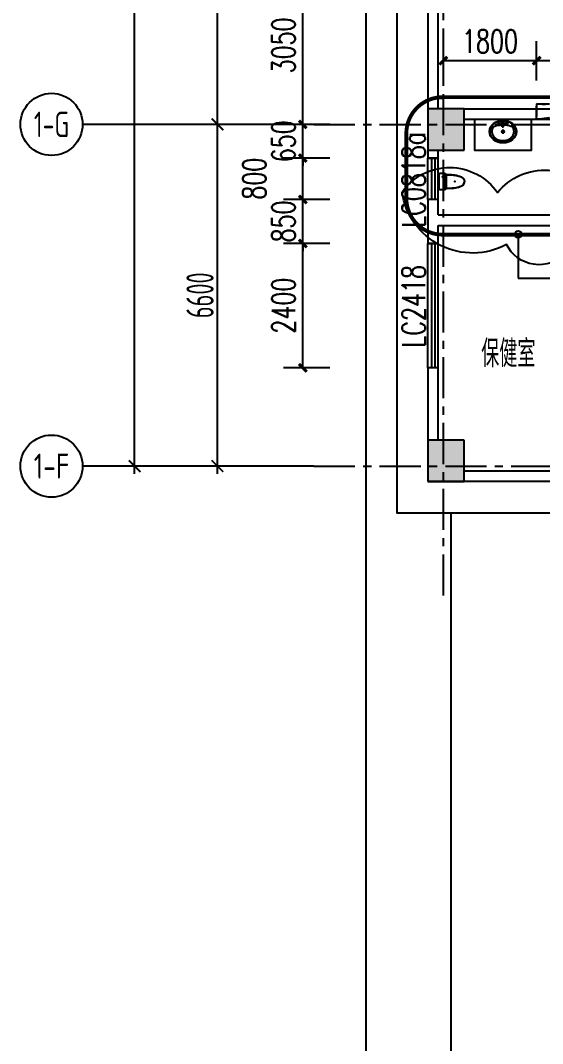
# Model space of a CAD drawing. Header units: millimetres. Extents: x -1048436 to -185795, y -983427 to 400387.
# Drawn here: x -761677 to -751598, y -456270 to -436510 of the extents above; entities that cross this region are included whole.
import ezdxf
from ezdxf.enums import TextEntityAlignment as Align

# ---------------------------------------------------------------- set-up
doc = ezdxf.new("R2010")
doc.units = ezdxf.units.MM
doc.header["$LTSCALE"] = 500
for name, pattern in [('( Dashed )', [0.75, 0.5, -0.25]), ('DASH', [0.35, 0.25, -0.1]), ('一层轴网$0$CENTER', [50.8, 31.75, -6.35, 6.35, -6.35])]:
    doc.linetypes.add(name, pattern=pattern)
for name, color, linetype in [('AXIS_TEXT', 7, 'Continuous'), ('COLUMN', 254, 'Continuous'), ('DIM_IDEN', 3, 'Continuous'), ('P-CONS-FENC', 7, 'Continuous'), ('PUB_DIM', 3, 'Continuous'), ('PUB_HATCH', 8, 'Continuous'), ('WINDOW', 4, 'Continuous'), ('WINDOW_TEXT', 7, 'Continuous'), ('一层轴网$0$建-文字', 4, 'Continuous'), ('一层轴网$0$建-符号', 150, 'Continuous'), ('一层轴网$0$建-轴线', 1, '一层轴网$0$CENTER'), ('室外道路', 44, 'Continuous'), ('建-墙', 254, 'Continuous'), ('建-屋面-排水沟落水口', 175, 'Continuous'), ('建-文字', 4, 'Continuous'), ('建-洁具', 55, 'Continuous'), ('建-符号-箭头', 13, 'Continuous'), ('景-平面-绿化填充', 56, 'Continuous')]:
    doc.layers.add(name, color=color, linetype=linetype)
doc.layers.add('建-非打-01', color=6, linetype='Continuous', plot=False)
doc.styles.add('_TCH_DIM_T3', font='SIMPLEX', dxfattribs={"width": 0.705882, "bigfont": 'GBCBIG'})
doc.styles.add('_TCH_WINDOW', font='SIMPLEX', dxfattribs={"height": 3.5, "bigfont": 'GBCBIG'})
doc.styles.add('COMPLEX', font='COMPLEX')
doc.styles.add('XD2008', font='xd-hzs.shx', dxfattribs={"width": 0.7, "bigfont": 'xd-hztxt.shx'})
doc.styles.add('一层轴网$0$XD2008', font='xd-hzs.shx', dxfattribs={"width": 0.7, "bigfont": 'xd-hztxt.shx'})
doc.styles.add('一层轴网$0$XD2008_T3', font='xd-hzs.shx', dxfattribs={"width": 0.7, "bigfont": 'xd-hztxt.shx'})
doc.linetypes.add('FENCELINE2', pattern='A,6.35,-2.54,[132,ltypeshp.shx,S=2.54,R=0,X=-2.54,Y=0],-2.54,25.4', length=36.83)
doc.dimstyles.new('_TCH_ARCH&&150', dxfattribs={"dimtxt": 446.25, "dimasz": 150, "dimexe": 375, "dimexo": 450, "dimgap": 150, "dimtad": 1, "dimdec": 0, "dimzin": 0, "dimdsep": 46, "dimtxsty": '_TCH_DIM_T3', "dimblk": 'ARCHTICK', "dimcen": 0.09, "dimclrt": 7, "dimazin": 2, "dimtfac": 1, "dimtdec": 0, "dimtix": 1, "dimtmove": 2, "dimatfit": 3, "dimldrblk": 'ARCHTICK', "dimfxl": 1, "dimtolj": 1, "dimtzin": 0, "dimarcsym": 0})
doc.dimstyles.new('一层轴网$0$XD100&&150', dxfattribs={"dimtxt": 525, "dimasz": 225, "dimexe": 150, "dimexo": 150, "dimgap": 75, "dimtad": 1, "dimdec": 0, "dimdsep": 46, "dimtxsty": '一层轴网$0$XD2008_T3', "dimblk": '一层轴网$0$_ARCHTICK', "dimcen": 2.5, "dimdle": 150, "dimclrt": 7, "dimaunit": 1, "dimadec": 0, "dimazin": 0, "dimtfac": 1, "dimtdec": 0, "dimtix": 1, "dimtmove": 0, "dimatfit": 3, "dimfxl": 1, "dimtolj": 1, "dimtzin": 0, "dimarcsym": 0})

# ---------------------------------------------------------------- blocks, each defined once
blk = doc.blocks.new('$lvtry$00000208')
blk.add_wipeout([(200, 0), (218, -7), (224, -20), (225, -140), (218, -158), (200, -165), (188, -180), (185, -192), (186, -199), (186, -242), (185, -285), (184, -316), (182, -346), (179, -383), (168, -451), (159, -496), (139, -560), (115, -610), (94, -637), (67, -658), (35, -671), (0, -680), (-67, -657), (-112, -615), (-138, -561), (-155, -510), (-166, -471), (-174, -424), (-181, -361), (-184, -322), (-185, -300), (-186, -257), (-186, -220), (-186, -208), (-186, -200), (-185, -192), (-190, -177), (-200, -165), (-218, -158), (-225, -140), (-225, -83), (-225, -25), (-218, -7), (-200, 0)])
at = {"color": 0, "ltscale": 100}
for p, q in [((200, -165), (-200, -165)), ((185, -192), (-185, -192))]:
    blk.add_line(p, q, dxfattribs=at)
blk.add_lwpolyline([(186, -199, -0.296302), (200, -165, 0.414214), (225, -140), (225, -25, 0.414214), (200, 0), (-200, 0, 0.414214), (-225, -25), (-225, -140, 0.413282), (-200, -165, -0.238932), (-185, -192), (-186, -208), (-186, -232), (-185, -282), (-184, -322), (-182, -348), (-180, -374), (-176, -409), (-172, -439), (-168, -459), (-163, -482), (-147, -538), (-129, -583, 0.10752), (-88, -643, 0.100512), (-43, -668), (0, -680), (35, -671), (67, -658), (94, -637), (115, -610), (132, -576), (145, -543), (159, -496), (177, -405), (179, -383), (182, -346), (185, -285)], format="xyb", close=True)
blk.add_lwpolyline([(186, -202), (186, -199)])
for points in [[(-181, -191), (-181, -230), (-181, -261), (-179, -322), (-177, -353), (-171, -414), (-166, -444), (-156, -490), (-152, -505), (-145, -528), (-143, -535), (-139, -546), (-137, -550), (-135, -558), (-133, -562), (-129, -573), (-125, -580), (-118, -594), (-115, -601), (-106, -614), (-102, -620), (-93, -632), (-87, -637), (-79, -644), (-76, -646), (-71, -650), (-67, -652), (-61, -655), (-58, -657), (-51, -660), (-48, -661), (-37, -665), (-30, -667), (-14, -671), (-7, -673), (1, -675)], [(181, -191), (181, -230), (181, -261), (179, -322), (177, -353), (171, -414), (166, -444), (156, -490), (152, -505), (145, -528), (143, -535), (139, -546), (137, -550), (135, -558), (133, -562), (129, -573), (125, -580), (118, -594), (115, -601), (106, -614), (102, -620), (93, -632), (87, -637), (79, -644), (76, -646), (71, -650), (67, -652), (61, -655), (58, -657), (51, -660), (48, -661), (37, -665), (30, -667), (14, -671), (7, -673), (-1, -675)]]:
    blk.add_open_spline(points, degree=3, knots=[0, 0, 0, 0, 92.762674, 92.762674, 185.525347, 185.525347, 278.288021, 278.288021, 324.669358, 324.669358, 347.860026, 347.860026, 359.45536, 359.45536, 371.050694, 371.050694, 394.241363, 394.241363, 417.432031, 417.432031, 440.6227, 440.6227, 463.813368, 463.813368, 475.408702, 475.408702, 487.004036, 487.004036, 498.599371, 498.599371, 510.194705, 510.194705, 533.385373, 533.385373, 556.576042, 556.576042, 556.576042, 556.576042], dxfattribs=at)
at = {"color": 0}
for p in [(-129, -83), (-1, -421)]:
    blk.add_point(p, dxfattribs=at)
blk = doc.blocks.new('$lvtry$00000173')
at = {"color": 0}
for p, q in [((-11, -125), (-16, -50)), ((2, -177), (2, -260)), ((12, -125), (16, -50)), ((-35, -219), (40, -219))]:
    blk.add_line(p, q, dxfattribs=at)
for centre, radius in [((-69, -62), 20.6), ((-69, -62), 15.6), ((2, -219), 23.4), ((0, -50), 15.8), ((72, -62), 20.6), ((72, -62), 15.6)]:
    blk.add_circle(centre, radius, dxfattribs=at)
blk.add_arc((1, -117), 13.9, 215.486, 324.514, dxfattribs=at)
blk.add_ellipse((2, -219), major_axis=(-259, 0), ratio=0.848663, dxfattribs=at)
for start_param, end_param in [(4.764585, 5.931457), (3.493317, 4.671733)]:
    blk.add_ellipse((2, -215), major_axis=(-259, 0), ratio=0.459125, start_param=start_param, end_param=end_param, dxfattribs=at)
for points, knots in [([(-247, -219, 0), (-247, -226, 0), (-247, -233, 0), (-245, -253, 0), (-242, -264, 0), (-234, -288, 0), (-229, -299, 0), (-216, -321, 0), (-209, -331, 0), (-192, -351, 0), (-183, -360, 0), (-162, -377, 0), (-151, -385, 0), (-127, -399, 0), (-115, -405, 0), (-88, -415, 0), (-75, -419, 0), (-47, -425, 0), (-32, -427, 0), (-4, -429, 0), (11, -429, 0), (40, -426, 0), (54, -424, 0), (82, -418, 0), (96, -413, 0), (122, -403, 0), (134, -397, 0), (158, -383, 0), (169, -375, 0), (189, -357, 0), (198, -348, 0), (215, -328, 0), (222, -318, 0), (234, -296, 0), (239, -284, 0), (246, -261, 0), (248, -249, 0), (251, -225, 0), (251, -213, 0), (249, -189, 0), (246, -177, 0), (239, -154, 0), (234, -143, 0), (222, -121, 0), (215, -110, 0), (199, -90, 0), (190, -81, 0), (170, -63, 0), (159, -55, 0), (135, -41, 0), (123, -35, 0), (97, -24, 0), (83, -20, 0), (55, -13, 0), (41, -11, 0), (12, -9, 0), (-3, -9, 0), (-31, -10, 0), (-46, -12, 0), (-74, -18, 0), (-87, -22, 0), (-114, -32, 0), (-126, -38, 0), (-150, -52, 0), (-162, -60, 0), (-182, -77, 0), (-192, -86, 0), (-209, -106, 0), (-216, -116, 0), (-228, -138, 0), (-234, -149, 0), (-242, -172, 0), (-244, -184, 0), (-247, -204, 0), (-247, -211, 0), (-247, -219, 0)], [0, 0, 0, 0, 0.105369, 0.105369, 0.278747, 0.278747, 0.452125, 0.452125, 0.625504, 0.625504, 0.798882, 0.798882, 0.97226, 0.97226, 1.145639, 1.145639, 1.319017, 1.319017, 1.492395, 1.492395, 1.665774, 1.665774, 1.839152, 1.839152, 2.01253, 2.01253, 2.185909, 2.185909, 2.359287, 2.359287, 2.532665, 2.532665, 2.706044, 2.706044, 2.879422, 2.879422, 3.0528, 3.0528, 3.226179, 3.226179, 3.399557, 3.399557, 3.572935, 3.572935, 3.746313, 3.746313, 3.919692, 3.919692, 4.09307, 4.09307, 4.266448, 4.266448, 4.439827, 4.439827, 4.613205, 4.613205, 4.786583, 4.786583, 4.959962, 4.959962, 5.13334, 5.13334, 5.306718, 5.306718, 5.480097, 5.480097, 5.653475, 5.653475, 5.826853, 5.826853, 6.000232, 6.000232, 6.17361, 6.17361, 6.283185, 6.283185, 6.283185, 6.283185]), ([(-184, -131, 0), (-185, -133, 0), (-186, -135, 0), (-191, -143, 0), (-195, -149, 0), (-201, -161, 0), (-203, -168, 0), (-207, -180, 0), (-209, -187, 0), (-211, -199, 0), (-212, -205, 0), (-212, -214, 0), (-212, -216, 0), (-212, -219, 0), (-212, -225, 0), (-212, -232, 0), (-210, -246, 0), (-208, -254, 0), (-204, -266, 0), (-202, -272, 0), (-198, -281, 0), (-196, -286, 0), (-189, -298, 0), (-185, -304, 0), (-176, -316, 0), (-171, -322, 0), (-161, -332, 0), (-156, -337, 0), (-143, -347, 0), (-135, -353, 0), (-121, -362, 0), (-116, -365, 0), (-105, -370, 0), (-100, -373, 0), (-88, -378, 0), (-82, -380, 0), (-69, -384, 0), (-63, -386, 0), (-47, -389, 0), (-38, -391, 0), (-21, -393, 0), (-12, -393, 0), (7, -394, 0), (16, -393, 0), (34, -392, 0), (43, -390, 0), (59, -387, 0), (67, -385, 0), (83, -380, 0), (91, -378, 0), (106, -372, 0), (113, -368, 0), (127, -361, 0), (133, -357, 0), (146, -348, 0), (152, -343, 0), (163, -333, 0), (169, -328, 0), (178, -317, 0), (183, -312, 0), (190, -301, 0), (194, -296, 0), (200, -284, 0), (204, -277, 0), (209, -264, 0), (210, -258, 0), (213, -246, 0), (214, -241, 0), (216, -227, 0), (216, -219, 0), (215, -206, 0), (214, -200, 0), (213, -189, 0), (211, -183, 0), (206, -167, 0), (202, -156, 0), (193, -141, 0), (190, -136, 0), (187, -131, 0)], [5.740897, 5.740897, 5.740897, 5.740897, 5.780874, 5.780874, 5.896829, 5.896829, 6.012784, 6.012784, 6.128739, 6.128739, 6.240697, 6.240697, 6.283185, 6.283185, 6.283185, 6.399826, 6.399826, 6.5409, 6.5409, 6.634, 6.634, 6.7271, 6.7271, 6.852188, 6.852188, 6.977276, 6.977276, 7.077377, 7.077377, 7.229977, 7.229977, 7.317389, 7.317389, 7.404801, 7.404801, 7.497094, 7.497094, 7.589386, 7.589386, 7.712334, 7.712334, 7.835281, 7.835281, 7.958228, 7.958228, 8.081175, 8.081175, 8.194983, 8.194983, 8.30879, 8.30879, 8.422598, 8.422598, 8.537599, 8.537599, 8.6526, 8.6526, 8.767602, 8.767602, 8.884432, 8.884432, 8.982435, 8.982435, 9.119467, 9.119467, 9.224191, 9.224191, 9.328914, 9.328914, 9.470087, 9.470087, 9.571187, 9.571187, 9.672288, 9.672288, 9.874489, 9.874489, 9.967059, 9.967059, 9.967059, 9.967059])]:
    blk.add_open_spline(points, degree=3, knots=knots, dxfattribs=at)
for p in [(1, -50), (2, -219)]:
    blk.add_point(p, dxfattribs=at)
blk = doc.blocks.new('fdhgh')
at = {"layer": '景-平面-绿化填充'}
h = blk.add_hatch(dxfattribs=at)
h.set_pattern_fill('GRASS', color=256, scale=500, style=0)
h.set_pattern_definition([(90, (-26937.1, -803185.1), (-997.7955, 997.7955), [264.5807, -1731.0102]), (45, (-26937.1, -803185.1), (-997.7962, 997.7962), [264.5807, -1146.5161]), (135, (-26937.1, -803185.1), (-997.7962, -997.7962), [264.5807, -1146.5161])])
edge = h.paths.add_edge_path()
edge.add_line((-1391918, -533384), (-1391918, -500074))
edge.add_line((-1391918, -500074), (-1392920, -492192))
edge.add_line((-1392920, -492192), (-1460021, -492192))
edge.add_line((-1460021, -492192), (-1460021, -494283))
edge.add_arc((-1458021, -494283), 2000, 180, 270)
edge.add_line((-1458021, -496283), (-1434821, -496283))
edge.add_line((-1434821, -496283), (-1434821, -501283))
edge.add_line((-1434821, -501283), (-1452821, -501283))
edge.add_line((-1452821, -501283), (-1452821, -499283))
edge.add_line((-1452821, -499283), (-1458021, -499283))
edge.add_arc((-1458021, -501283), 2000, 90, 180)
edge.add_line((-1460021, -501283), (-1460021, -502283))
edge.add_line((-1460021, -502283), (-1406458, -502283))
edge.add_line((-1406458, -502283), (-1405476, -509988))
edge.add_line((-1405476, -509988), (-1405271, -509962))
edge.add_arc((-1405406, -508971), 1000, 277.7235, 360)
edge.add_line((-1404406, -508971), (-1404666, -506861))
edge.add_line((-1404666, -506861), (-1395440, -505688))
edge.add_line((-1395440, -505688), (-1393762, -518881))
edge.add_line((-1393762, -518881), (-1399615, -519626))
edge.add_arc((-1399489, -520618), 1000, 97.2475, 187.2475)
edge.add_line((-1400481, -520744), (-1400418, -521240))
edge.add_line((-1400418, -521240), (-1393573, -520369))
edge.add_line((-1393573, -520369), (-1391918, -533384))
edge = h.paths.add_edge_path()
edge.add_line((-1460644, -592730), (-1436235, -592730))
edge.add_line((-1436235, -592730), (-1436235, -590271))
edge.add_line((-1436235, -590271), (-1440973, -590271))
edge.add_line((-1440973, -590271), (-1440973, -582660))
edge.add_line((-1440973, -582660), (-1449771, -582659))
edge.add_line((-1449771, -582659), (-1449771, -583259))
edge.add_line((-1449771, -583259), (-1463873, -583259))
edge.add_line((-1463873, -583259), (-1463873, -584960))
edge.add_line((-1463873, -584960), (-1474580, -584960))
edge.add_line((-1474580, -584960), (-1476321, -583426))
edge.add_line((-1476321, -583426), (-1476321, -574192))
edge.add_line((-1476321, -574192), (-1481371, -574192))
edge.add_line((-1481371, -574192), (-1481371, -577350))
edge.add_arc((-1472371, -577350), 9000, 180, 247.0886)
edge.add_line((-1475875, -585640), (-1464599, -590406))
edge.add_arc((-1467358, -599627), 9626, 45.7713, 73.3481, ccw=False)
at = {"layer": 'P-CONS-FENC', "linetype": 'FENCELINE2', "ltscale": 0.1}
blk.add_line((-1473673, -555060), (-1473673, -523282), dxfattribs=at)
at = {"layer": '室外道路', "ltscale": 5}
blk.add_line((-1475321, -511192), (-1475321, -557860), dxfattribs=at)
blk = doc.blocks.new('_AXISO')
blk.add_circle((0, 0), 0.5)
at = {"layer": 'AXIS_TEXT', "style": 'COMPLEX', "width": 1.041667}
blk.add_attdef('A', text='', height=0.56, dxfattribs=at).set_placement((-0.25, -0.28), (0.25, -0.28), align=Align.FIT)
blk = doc.blocks.new('一层轴网$0$_ARCHTICK')
at = {"color": 0, "linetype": 'ByBlock', "const_width": 0.15}
blk.add_lwpolyline([(-0.5, -0.5), (0.5, 0.5)], dxfattribs=at)
blk = doc.blocks.new('*D2917')
at = {"layer": 'Defpoints', "color": 0, "transparency": 16777216}
for p in [(-4510, 73176), (-2650, 73176), (-2650, 66576)]:
    blk.add_point(p, dxfattribs=at)
at = {"layer": '一层轴网$0$建-符号', "color": 0, "lineweight": -2, "transparency": 16777216}
for p, q in [((-4510, 66426), (-4510, 73326)), ((-2800, 73176), (-4660, 73176)), ((-2800, 66576), (-4660, 66576))]:
    blk.add_line(p, q, dxfattribs=at)
at = {"layer": '一层轴网$0$建-符号', "color": 0, "lineweight": -2, "transparency": 16777216, "xscale": 225, "yscale": 225, "zscale": 225}
for p, rotation in [((-4510, 73176), 90), ((-4510, 66576), 270)]:
    blk.add_blockref('一层轴网$0$_ARCHTICK', p, dxfattribs=dict(at, rotation=rotation))
at = {"layer": '一层轴网$0$建-符号', "color": 7, "transparency": 16777216, "insert": (-4848, 69876), "char_height": 525, "attachment_point": 5, "rotation": 90, "style": '一层轴网$0$XD2008_T3'}
blk.add_mtext('\\A1;6600', dxfattribs=at)
blk = doc.blocks.new('*D2918')
at = {"layer": 'Defpoints', "color": 0, "transparency": 16777216}
for p in [(-4510, 66576), (-2650, 66576), (-2650, 59976)]:
    blk.add_point(p, dxfattribs=at)
at = {"layer": '一层轴网$0$建-符号', "color": 0, "lineweight": -2, "transparency": 16777216}
for p, q in [((-4510, 59826), (-4510, 66726)), ((-2800, 66576), (-4660, 66576)), ((-2800, 59976), (-4660, 59976))]:
    blk.add_line(p, q, dxfattribs=at)
at = {"layer": '一层轴网$0$建-符号', "color": 0, "lineweight": -2, "transparency": 16777216, "xscale": 225, "yscale": 225, "zscale": 225}
for p, rotation in [((-4510, 66576), 90), ((-4510, 59976), 270)]:
    blk.add_blockref('一层轴网$0$_ARCHTICK', p, dxfattribs=dict(at, rotation=rotation))
at = {"layer": '一层轴网$0$建-符号', "color": 7, "transparency": 16777216, "insert": (-4848, 63276), "char_height": 525, "attachment_point": 5, "rotation": 90, "style": '一层轴网$0$XD2008_T3'}
blk.add_mtext('\\A1;6600', dxfattribs=at)
blk = doc.blocks.new('*D2919')
at = {"layer": 'Defpoints', "color": 0, "transparency": 16777216}
for p in [(-6110, 79776), (-4885, 79776), (-4885, 59976)]:
    blk.add_point(p, dxfattribs=at)
at = {"layer": '一层轴网$0$建-符号', "color": 0, "lineweight": -2, "transparency": 16777216}
for p, q in [((-6110, 59826), (-6110, 79926)), ((-5035, 79776), (-6260, 79776)), ((-5035, 59976), (-6260, 59976))]:
    blk.add_line(p, q, dxfattribs=at)
at = {"layer": '一层轴网$0$建-符号', "color": 0, "lineweight": -2, "transparency": 16777216, "xscale": 225, "yscale": 225, "zscale": 225}
for p, rotation in [((-6110, 79776), 90), ((-6110, 59976), 270)]:
    blk.add_blockref('一层轴网$0$_ARCHTICK', p, dxfattribs=dict(at, rotation=rotation))
at = {"layer": '一层轴网$0$建-符号', "color": 7, "transparency": 16777216, "insert": (-6448, 69876), "char_height": 525, "attachment_point": 5, "rotation": 90, "style": '一层轴网$0$XD2008_T3'}
blk.add_mtext('\\A1;19800', dxfattribs=at)
blk = doc.blocks.new('_ArchTick')
at = {"color": 0, "linetype": 'ByBlock', "const_width": 0.4}
blk.add_lwpolyline([(-0.5, -0.5), (0.5, 0.5)], dxfattribs=at)
blk = doc.blocks.new('*D2967')
at = {"layer": 'Defpoints', "color": 0, "transparency": 16777216}
for p in [(-749313, -437286), (-751713, -438118), (-749313, -438118)]:
    blk.add_point(p, dxfattribs=at)
at = {"layer": 'PUB_DIM', "color": 0, "lineweight": -2, "transparency": 16777216}
for p, q in [((-751713, -437668), (-751713, -436911)), ((-749313, -437668), (-749313, -436911)), ((-751713, -437286), (-749313, -437286))]:
    blk.add_line(p, q, dxfattribs=at)
at = {"layer": 'PUB_DIM', "color": 0, "lineweight": -2, "transparency": 16777216, "xscale": 150, "yscale": 150, "zscale": 150, "rotation": 180}
blk.add_blockref('_ArchTick', (-751713, -437286), dxfattribs=at)
at = {"layer": 'PUB_DIM', "color": 0, "lineweight": -2, "transparency": 16777216, "xscale": 150, "yscale": 150, "zscale": 150}
blk.add_blockref('_ArchTick', (-749313, -437286), dxfattribs=at)
at = {"layer": 'PUB_DIM', "color": 7, "transparency": 16777216, "insert": (-750513, -436913), "char_height": 446.2, "attachment_point": 5, "style": '_TCH_DIM_T3'}
blk.add_mtext('\\A1;2400', dxfattribs=at)
blk = doc.blocks.new('*D2968')
at = {"layer": 'Defpoints', "color": 0, "transparency": 16777216}
for p in [(-751713, -437286), (-753513, -438118), (-751713, -438118)]:
    blk.add_point(p, dxfattribs=at)
at = {"layer": 'PUB_DIM', "color": 0, "lineweight": -2, "transparency": 16777216}
for p, q in [((-753513, -437668), (-753513, -436911)), ((-751713, -437668), (-751713, -436911)), ((-753513, -437286), (-751713, -437286))]:
    blk.add_line(p, q, dxfattribs=at)
at = {"layer": 'PUB_DIM', "color": 0, "lineweight": -2, "transparency": 16777216, "xscale": 150, "yscale": 150, "zscale": 150, "rotation": 180}
blk.add_blockref('_ArchTick', (-753513, -437286), dxfattribs=at)
at = {"layer": 'PUB_DIM', "color": 0, "lineweight": -2, "transparency": 16777216, "xscale": 150, "yscale": 150, "zscale": 150}
blk.add_blockref('_ArchTick', (-751713, -437286), dxfattribs=at)
at = {"layer": 'PUB_DIM', "color": 7, "transparency": 16777216, "insert": (-752613, -436913), "char_height": 446.2, "attachment_point": 5, "style": '_TCH_DIM_T3'}
blk.add_mtext('\\A1;1800', dxfattribs=at)
blk = doc.blocks.new('*D1700')
at = {"layer": 'Defpoints', "color": 0, "transparency": 16777216}
for p in [(-756226, -435468), (-755253, -435468), (-755253, -438518)]:
    blk.add_point(p, dxfattribs=at)
at = {"layer": 'PUB_DIM', "color": 0, "lineweight": -2, "transparency": 16777216}
for p, q in [((-755703, -435468), (-756601, -435468)), ((-756226, -438518), (-756226, -435468)), ((-755703, -438518), (-756601, -438518))]:
    blk.add_line(p, q, dxfattribs=at)
at = {"layer": 'PUB_DIM', "color": 0, "lineweight": -2, "transparency": 16777216, "xscale": 150, "yscale": 150, "zscale": 150}
for p, rotation in [((-756226, -435468), 90), ((-756226, -438518), 270)]:
    blk.add_blockref('_ArchTick', p, dxfattribs=dict(at, rotation=rotation))
at = {"layer": 'PUB_DIM', "color": 7, "transparency": 16777216, "insert": (-756599, -436993), "char_height": 446.2, "attachment_point": 5, "rotation": 90, "style": '_TCH_DIM_T3'}
blk.add_mtext('\\A1;3050', dxfattribs=at)
blk = doc.blocks.new('*D1701')
at = {"layer": 'Defpoints', "color": 0, "transparency": 16777216}
for p in [(-756226, -438518), (-755253, -438518), (-755253, -439168)]:
    blk.add_point(p, dxfattribs=at)
at = {"layer": 'PUB_DIM', "color": 0, "lineweight": -2, "transparency": 16777216}
for p, q in [((-756226, -438518), (-756226, -438368)), ((-755703, -438518), (-756601, -438518)), ((-756226, -439168), (-756226, -438518)), ((-755703, -439168), (-756601, -439168)), ((-756226, -439168), (-756226, -439318))]:
    blk.add_line(p, q, dxfattribs=at)
at = {"layer": 'PUB_DIM', "color": 0, "lineweight": -2, "transparency": 16777216, "xscale": 150, "yscale": 150, "zscale": 150}
for p, rotation in [((-756226, -438518), 270), ((-756226, -439168), 90)]:
    blk.add_blockref('_ArchTick', p, dxfattribs=dict(at, rotation=rotation))
at = {"layer": 'PUB_DIM', "color": 7, "transparency": 16777216, "insert": (-756599, -438843), "char_height": 446.2, "attachment_point": 5, "rotation": 90, "style": '_TCH_DIM_T3'}
blk.add_mtext('\\A1;650', dxfattribs=at)
blk = doc.blocks.new('*D1702')
at = {"layer": 'Defpoints', "color": 0, "transparency": 16777216}
for p in [(-756226, -439168), (-755253, -439168), (-755253, -439968)]:
    blk.add_point(p, dxfattribs=at)
at = {"layer": 'PUB_DIM', "color": 0, "lineweight": -2, "transparency": 16777216}
for p, q in [((-755703, -439168), (-756601, -439168)), ((-756226, -439968), (-756226, -439168)), ((-755703, -439968), (-756601, -439968))]:
    blk.add_line(p, q, dxfattribs=at)
at = {"layer": 'PUB_DIM', "color": 0, "lineweight": -2, "transparency": 16777216, "xscale": 150, "yscale": 150, "zscale": 150}
for p, rotation in [((-756226, -439168), 90), ((-756226, -439968), 270)]:
    blk.add_blockref('_ArchTick', p, dxfattribs=dict(at, rotation=rotation))
at = {"layer": 'PUB_DIM', "color": 7, "transparency": 16777216, "insert": (-757164, -439568), "char_height": 446.2, "attachment_point": 5, "rotation": 90, "style": '_TCH_DIM_T3'}
blk.add_mtext('\\A1;800', dxfattribs=at)
blk = doc.blocks.new('*D1703')
at = {"layer": 'Defpoints', "color": 0, "transparency": 16777216}
for p in [(-756226, -439968), (-755253, -439968), (-755253, -440818)]:
    blk.add_point(p, dxfattribs=at)
at = {"layer": 'PUB_DIM', "color": 0, "lineweight": -2, "transparency": 16777216}
for p, q in [((-756226, -439968), (-756226, -439818)), ((-755703, -439968), (-756601, -439968)), ((-756226, -440818), (-756226, -439968)), ((-755703, -440818), (-756601, -440818)), ((-756226, -440818), (-756226, -440968))]:
    blk.add_line(p, q, dxfattribs=at)
at = {"layer": 'PUB_DIM', "color": 0, "lineweight": -2, "transparency": 16777216, "xscale": 150, "yscale": 150, "zscale": 150}
for p, rotation in [((-756226, -439968), 270), ((-756226, -440818), 90)]:
    blk.add_blockref('_ArchTick', p, dxfattribs=dict(at, rotation=rotation))
at = {"layer": 'PUB_DIM', "color": 7, "transparency": 16777216, "insert": (-756599, -440393), "char_height": 446.2, "attachment_point": 5, "rotation": 90, "style": '_TCH_DIM_T3'}
blk.add_mtext('\\A1;850', dxfattribs=at)
blk = doc.blocks.new('*D1704')
at = {"layer": 'Defpoints', "color": 0, "transparency": 16777216}
for p in [(-756226, -440818), (-755253, -440818), (-755253, -443218)]:
    blk.add_point(p, dxfattribs=at)
at = {"layer": 'PUB_DIM', "color": 0, "lineweight": -2, "transparency": 16777216}
for p, q in [((-755703, -440818), (-756601, -440818)), ((-756226, -443218), (-756226, -440818)), ((-755703, -443218), (-756601, -443218))]:
    blk.add_line(p, q, dxfattribs=at)
at = {"layer": 'PUB_DIM', "color": 0, "lineweight": -2, "transparency": 16777216, "xscale": 150, "yscale": 150, "zscale": 150}
for p, rotation in [((-756226, -440818), 90), ((-756226, -443218), 270)]:
    blk.add_blockref('_ArchTick', p, dxfattribs=dict(at, rotation=rotation))
at = {"layer": 'PUB_DIM', "color": 7, "transparency": 16777216, "insert": (-756599, -442018), "char_height": 446.2, "attachment_point": 5, "rotation": 90, "style": '_TCH_DIM_T3'}
blk.add_mtext('\\A1;2400', dxfattribs=at)
blk = doc.blocks.new('$TCHSYS$WIN2D')
for p, q in [((-0.5, 0.5), (0.5, 0.5)), ((-0.5, 0.5), (-0.5, -0.5)), ((0.5, 0.5), (0.5, -0.5)), ((0.5, 0.1667), (-0.5, 0.1667)), ((0.5, -0.1667), (-0.5, -0.1667)), ((-0.5, -0.5), (0.5, -0.5))]:
    blk.add_line(p, q)
blk = doc.blocks.new('一层轴网')
at = {"layer": '一层轴网$0$建-符号'}
for p, q in [((-7114.6, 66576.4), (-7114.6, 66576.4)), ((-2650, 66576.4), (-7112.2, 66576.4)), ((-7114.6, 59976.4), (-7114.6, 59976.4)), ((-2650, 59976.4), (-7112.2, 59976.4))]:
    blk.add_line(p, q, dxfattribs=at)
at = {"layer": '一层轴网$0$建-轴线', "ltscale": 0.05}
for p, q in [((-2650, 66576.4), (54751.3, 66576.4)), ((-2650, 59976.4), (54751.3, 59976.4))]:
    blk.add_line(p, q, dxfattribs=at)
blk.add_lwpolyline([(-150, 57476.4), (-150, 82276.4)], dxfattribs=at)
at = {"layer": '一层轴网$0$建-符号'}
ref = blk.add_blockref('_AXISO', (-7714.6, 66576.4), dxfattribs=dict(at, xscale=1200, yscale=1200, zscale=1200))
ref.add_attrib('A', '1-G', dxfattribs={"layer": '一层轴网$0$建-文字', "height": 491.02, "style": '一层轴网$0$XD2008', "width": 0.904461}).set_placement((-8055.3, 66330.9), (-7373.8, 66330.9), align=Align.FIT)
ref = blk.add_blockref('_AXISO', (-7714.6, 59976.4), dxfattribs=dict(at, xscale=1200, yscale=1200, zscale=1200))
ref.add_attrib('A', '1-F', dxfattribs={"layer": '一层轴网$0$建-文字', "height": 482.65, "style": '一层轴网$0$XD2008', "width": 0.961945}).set_placement((-8058.3, 59735.1), (-7370.8, 59735.1), align=Align.FIT)
for p1, p2, distance, picture, middle in [((-4885, 59976.4), (-4885, 79776.4), 1225, '*D2919', (-6447.5, 69876.4)), ((-2650, 66576.4), (-2650, 73176.4), 1860, '*D2917', (-4847.5, 69876.4)), ((-2650, 59976.4), (-2650, 66576.4), 1860, '*D2918', (-4847.5, 63276.4))]:
    dim = blk.add_aligned_dim(p1=p1, p2=p2, distance=distance, dimstyle='一层轴网$0$XD100&&150', dxfattribs=at)
    dim.commit()
    dim.dimension.update_dxf_attribs({"geometry": picture, "text_midpoint": middle})
blk = doc.blocks.new('dsgdfgdfghgf')
at = {"linetype": '( Dashed )'}
blk.add_lwpolyline([(-749312.7, -438417.5), (-751712.7, -438417.5), (-751712.7, -438117.5), (-749312.7, -438117.5), (-749312.7, -438417.5), (-751712.7, -438117.5), (-751712.7, -438417.5), (-749312.7, -438117.5)], dxfattribs=at)
at = {"layer": 'PUB_DIM'}
for p1, p2, picture, middle in [((-753512.7, -438117.5), (-751712.7, -438117.5), '*D2968', (-752612.7, -436912.8)), ((-751712.7, -438117.5), (-749312.7, -438117.5), '*D2967', (-750512.7, -436912.8))]:
    dim = blk.add_aligned_dim(p1=p1, p2=p2, distance=831.6, dimstyle='_TCH_ARCH&&150', dxfattribs=at)
    dim.commit()
    dim.dimension.update_dxf_attribs({"geometry": picture, "text_midpoint": middle})

msp = doc.modelspace()

# ---------------------------------------------------------------- hatches: boundary and pattern name
at = {"layer": 'PUB_HATCH'}
for points in [[(-753811.4, -438217.4), (-753811.4, -439017.4), (-753111.4, -439017.4), (-753111.4, -438217.4)], [(-753811.4, -444617.4), (-753811.4, -445417.4), (-753111.4, -445417.4), (-753111.4, -444617.4)]]:
    msp.add_hatch(color=256, dxfattribs=at).paths.add_polyline_path(points)

# ---------------------------------------------------------------- linework, layer by layer
at = {"layer": 'COLUMN'}
for p, q in [((-753811.4, -438217.4), (-753811.4, -439017.4)), ((-753111.4, -438217.4), (-753811.4, -438217.4)), ((-753111.4, -439017.4), (-753111.4, -438217.4)), ((-753811.4, -439017.4), (-753111.4, -439017.4)), ((-753811.4, -444617.4), (-753811.4, -445417.4)), ((-753111.4, -444617.4), (-753811.4, -444617.4)), ((-753111.4, -445417.4), (-753111.4, -444617.4)), ((-753811.4, -445417.4), (-753111.4, -445417.4))]:
    msp.add_line(p, q, dxfattribs=at)
at = {"layer": 'DIM_IDEN'}
for p, q in [((-752066.5, -440706.9), (-752066.5, -441490.1)), ((-752066.5, -441490.1), (-749878.7, -441490.1))]:
    msp.add_line(p, q, dxfattribs=at)
msp.add_circle((-752066.5, -440640.6), 66.2, dxfattribs=at)
at = {"layer": '建-墙'}
for p, q in [((-753811.1, -435467.6), (-753811.1, -438217.4)), ((-753611.1, -438217.4), (-753611.1, -435467.6)), ((-753111.4, -438217.5), (-750711.1, -438217.5)), ((-753111.4, -438417.5), (-750811.1, -438417.5)), ((-753811.1, -439017.4), (-753811.1, -439167.5)), ((-753611.1, -439167.5), (-753611.1, -439017.4)), ((-753811.1, -439167.5), (-753611.1, -439167.5)), ((-753611.1, -439967.5), (-753811.1, -439967.5)), ((-753811.1, -439967.5), (-753811.1, -440367.5)), ((-753611.1, -440267.5), (-753611.1, -439967.5)), ((-753811.1, -440367.5), (-753811.1, -440817.6)), ((-753611.1, -440267.5), (-750811.1, -440267.5)), ((-753611.1, -440467.5), (-750611.1, -440467.5)), ((-753611.1, -440817.6), (-753611.1, -440467.5)), ((-753811.1, -440817.6), (-753611.1, -440817.6)), ((-753611.1, -443217.6), (-753811.1, -443217.6)), ((-753811.1, -443217.6), (-753811.1, -444617.4)), ((-753611.1, -444617.4), (-753611.1, -443217.6)), ((-747861.4, -445217.5), (-753111.4, -445217.5)), ((-753811.1, -445417.4), (-753811.1, -445417.5)), ((-747310.3, -445417.5), (-753811.1, -445417.5))]:
    msp.add_line(p, q, dxfattribs=at)
at = {"layer": '建-洁具'}
msp.add_lwpolyline([(-752912.4, -438417.5), (-752912.4, -439017.5), (-751812.4, -439017.5), (-751812.4, -438417.5)], dxfattribs=at)

# ---------------------------------------------------------------- block references
at = {"layer": 'WINDOW'}
ref = msp.add_blockref('$TCHSYS$WIN2D', (-753711.1, -442017.6), dxfattribs=dict(at, xscale=-2400, yscale=200, zscale=-2400, rotation=270.0000000000013))
ref.add_attrib('A', 'LC2418', (-753863, -442827.6), dxfattribs={"layer": 'WINDOW_TEXT', "height": 446.25, "rotation": 90, "style": '_TCH_WINDOW', "width": 0.705882})
at = {"layer": '建-洁具', "xscale": -1, "yscale": -1, "rotation": 180}
msp.add_blockref('$lvtry$00000173', (-752364, -438437.5), dxfattribs=at)
at = {"layer": '建-洁具', "xscale": -0.7205882352939943, "yscale": 0.7205882352939943, "zscale": 0.7205882352939943, "rotation": 90}
msp.add_blockref('$lvtry$00000208', (-753591.7, -439621.1), dxfattribs=at)

# ---------------------------------------------------------------- texts
at = {"layer": '建-文字', "style": 'XD2008', "width": 0.7}
msp.add_text('保健室', height=525, dxfattribs=at).set_placement((-752781.8, -443207))

# ---------------------------------------------------------------- dimensions: what is measured, and where the dimension line sits
at = {"layer": 'PUB_DIM'}
for p1, p2, picture, middle in [((-755252.8, -438517.6), (-755252.8, -435467.6), '*D1700', (-756599.2, -436992.6)), ((-755252.8, -439167.5), (-755252.8, -438517.6), '*D1701', (-756599.2, -438842.6)), ((-755252.8, -440817.6), (-755252.8, -439967.5), '*D1703', (-756599.2, -440392.6)), ((-755252.8, -443217.6), (-755252.8, -440817.6), '*D1704', (-756599.2, -442017.6))]:
    dim = msp.add_aligned_dim(p1=p1, p2=p2, distance=973.3, dimstyle='_TCH_ARCH&&150', dxfattribs=at)
    dim.commit()
    dim.dimension.update_dxf_attribs({"geometry": picture, "text_midpoint": middle})
dim = msp.add_linear_dim(base=(-756226.1, -439167.5), p1=(-755252.8, -439967.5), p2=(-755252.8, -439167.5), angle=90, dimstyle='_TCH_ARCH&&150', dxfattribs=at)
dim.commit()
dim.dimension.update_dxf_attribs({"geometry": '*D1702', "text_midpoint": (-757163.6, -439567.5), "dimtype": 129})

# ---------------------------------------------------------------- next in the draw order: linework, layer by layer
at = {"layer": '建-屋面-排水沟落水口'}
msp.add_lwpolyline([(-747512.7, -424417.6), (-754411.3, -424417.7), (-754412.4, -446017.6), (-747212.4, -446017.6)], dxfattribs=at)
at = {"layer": '建-符号-箭头', "linetype": 'DASH', "ltscale": 2, "const_width": 75}
msp.add_lwpolyline([(-754227.4, -438692.7, -0.4142136), (-753527.4, -437992.7), (-750330, -437992.7, -0.4142136), (-749630, -438692.7), (-749630, -439947, -0.4142136), (-750330, -440647), (-753527.4, -440647, -0.4142136), (-754227.4, -439947)], format="xyb", close=True, dxfattribs=at)
at = {"layer": '建-非打-01'}
msp.add_lwpolyline([(-754310, -439825.7, -0.5205671), (-752467.7, -439834.8, -0.5205671), (-750570.6, -439962.4, -0.5205671), (-749722.5, -440181.1, -0.5205671), (-749540, -440627.6, -0.5205671), (-751154.3, -441010.4, -0.5205671), (-752294.4, -440837.3, -0.5205671)], format="xyb", close=True, dxfattribs=at)

# ---------------------------------------------------------------- next in the draw order: block references
for name, p in [('fdhgh', (720308.8, 77265.7)), ('一层轴网', (-753362.7, -505094)), ('dsgdfgdfghgf', (0, 0))]:
    msp.add_blockref(name, p)
at = {"layer": 'WINDOW'}
ref = msp.add_blockref('$TCHSYS$WIN2D', (-753711.1, -439567.5), dxfattribs=dict(at, xscale=-800, yscale=200, zscale=-800, rotation=270.0000000000032))
ref.add_attrib('A', 'LC0818a', (-753863, -440512.5), dxfattribs={"layer": 'WINDOW_TEXT', "height": 446.25, "rotation": 90, "style": '_TCH_WINDOW', "width": 0.705882})

doc.saveas('drawing.dxf')
